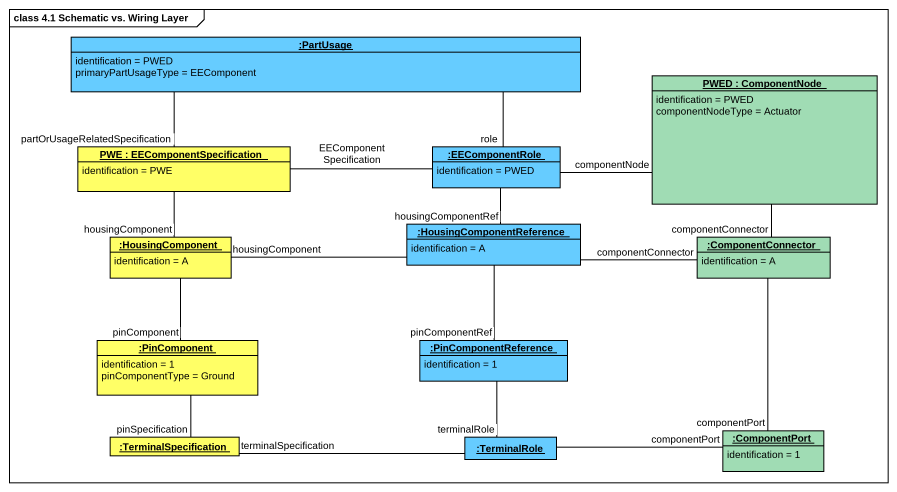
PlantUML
@startuml
mainframe class 4.1 Schematic vs. Wiring Layer
hide circle
hide empty members
object ":PartUsage" as PartUsage #66CCFF {
  identification = PWED
  primaryPartUsageType = EEComponent
}
object "PWED : ComponentNode" as PWED #A0DCB4 {
  identification = PWED
  componentNodeType = Actuator
}
object "PWE : EEComponentSpecification" as PWE #FFFF66 {
  identification = PWE
}
object ":EEComponentRole" as EEComponentRole #66CCFF {
  identification = PWED
}
object ":HousingComponentReference" as HousingComponentReference #66CCFF {
  identification = A
}
object ":HousingComponent" as HousingComponent #FFFF66 {
  identification = A
}
object ":ComponentConnector" as ComponentConnector #A0DCB4 {
  identification = A
}
object ":PinComponent" as PinComponent #FFFF66 {
  identification = 1
  pinComponentType = Ground
}
object ":PinComponentReference" as PinComponentReference #66CCFF {
  identification = 1
}
object ":ComponentPort" as ComponentPort #A0DCB4 {
  identification = 1
}
object ":TerminalSpecification" as TerminalSpecification #FFFF66
object ":TerminalRole" as TerminalRole #66CCFF
PartUsage -- PWE : partOrUsageRelatedSpecification
PartUsage -- EEComponentRole : role
PWED -- ComponentConnector : componentConnector
PWE -right- EEComponentRole : EEComponentSpecification
PWE -- HousingComponent : housingComponent
EEComponentRole -right- PWED : componentNode
EEComponentRole -- HousingComponentReference : housingComponentRef
HousingComponentReference -left- HousingComponent : housingComponent
HousingComponentReference -right- ComponentConnector : componentConnector
HousingComponentReference -- PinComponentReference : pinComponentRef
HousingComponent -- PinComponent : pinComponent
ComponentConnector -- ComponentPort : componentPort
PinComponent -- TerminalSpecification : pinSpecification
PinComponentReference -- TerminalRole : terminalRole
TerminalRole -right- ComponentPort : componentPort
TerminalRole -left- TerminalSpecification : terminalSpecification
@enduml
